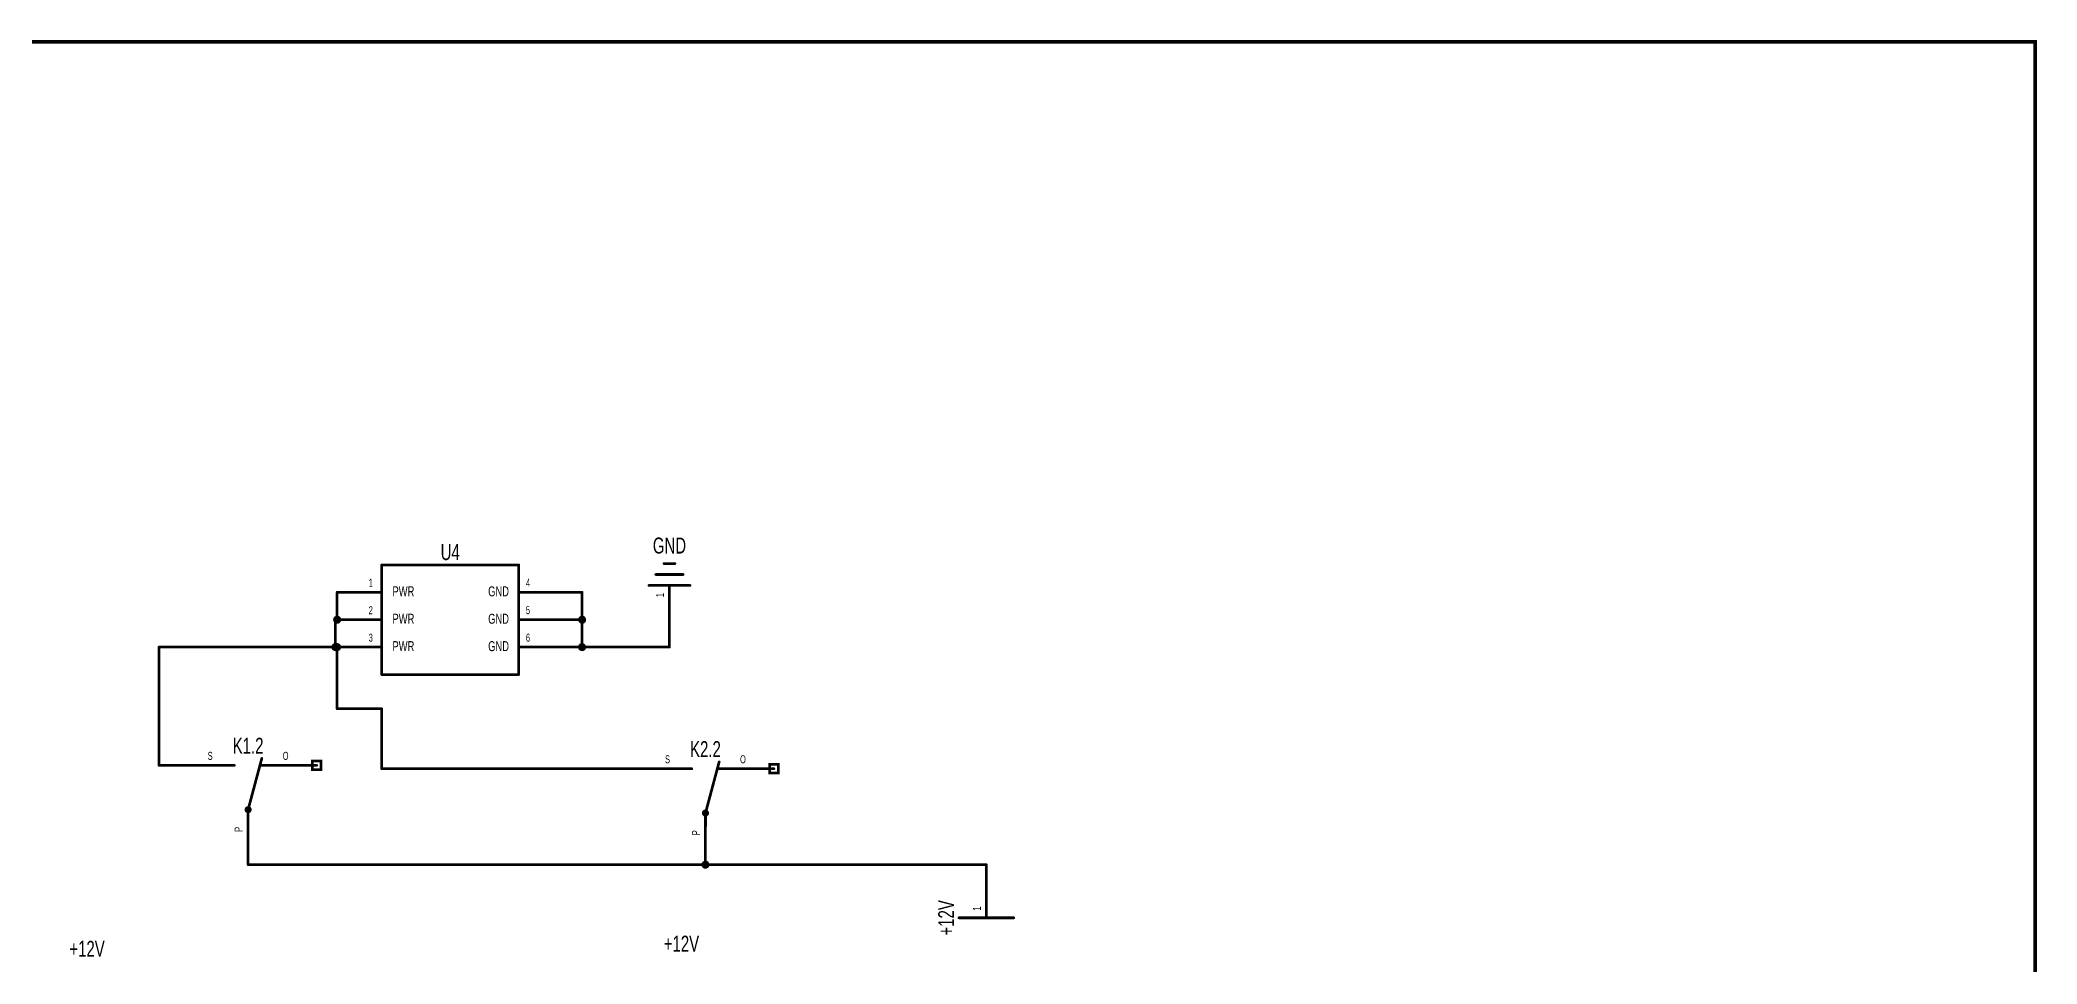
# Model space of a CAD drawing. Extents: x -3.3 to 8.2, y -1.8 to 6.3.
# Drawn here: x 0.96 to 8.25, y 2.88 to 6.25 of the extents above; entities that cross this region are included whole.
import ezdxf
from ezdxf.enums import TextEntityAlignment as Align

# ---------------------------------------------------------------- set-up
doc = ezdxf.new("R2010")
doc.units = 0
for name, color, linetype in [('Element', 253, 'CONTINUOUS'), ('Net', 50, 'CONTINUOUS'), ('Pin', 50, 'CONTINUOUS'), ('Titles', 253, 'CONTINUOUS')]:
    doc.layers.add(name, color=color, linetype=linetype)

msp = doc.modelspace()

# ---------------------------------------------------------------- linework, layer by layer
at = {"layer": 'Element', "linetype": 'CONTINUOUS'}
for points, const_width in [([(2.2063, 4.337), (2.2063, 3.937)], 0.0098), ([(2.7063, 4.337), (2.2063, 4.337)], 0.0098), ([(2.7063, 3.937), (2.7063, 4.337)], 0.0098), ([(3.3065, 4.302), (3.2065, 4.302)], 0.0098), ([(3.2765, 4.342), (3.2365, 4.342)], 0.0098), ([(3.3315, 4.262), (3.1815, 4.262)], 0.0098), ([(2.2063, 3.937), (2.7063, 3.937)], 0.0098), ([(1.6688, 3.6057), (1.6188, 3.6057)], 0.0098), ([(1.7188, 3.4439), (1.7688, 3.6307)], 0.01), ([(1.7688, 3.6057), (1.8188, 3.6057)], 0.0098), ([(3.3378, 3.5932), (3.2878, 3.5932)], 0.0098), ([(3.3878, 3.4314), (3.4378, 3.6182)], 0.01), ([(3.4378, 3.5932), (3.4878, 3.5932)], 0.0098), ([(1.7138, 3.4439), (1.7141, 3.4424), (1.7148, 3.441), (1.7159, 3.4399), (1.7173, 3.4392), (1.7188, 3.4389), (1.7204, 3.4392), (1.7218, 3.4399), (1.7229, 3.441), (1.7236, 3.4424), (1.7238, 3.4439), (1.7236, 3.4455), (1.7229, 3.4469), (1.7218, 3.448), (1.7204, 3.4487), (1.7188, 3.4489), (1.7173, 3.4487), (1.7159, 3.448), (1.7148, 3.4469), (1.7141, 3.4455), (1.7138, 3.4439)], 0.016), ([(1.7188, 3.4439), (1.7188, 3.3939)], 0.01), ([(3.3828, 3.4314), (3.383, 3.4299), (3.3837, 3.4285), (3.3848, 3.4274), (3.3862, 3.4267), (3.3878, 3.4264), (3.3893, 3.4267), (3.3907, 3.4274), (3.3918, 3.4285), (3.3925, 3.4299), (3.3928, 3.4314), (3.3925, 3.433), (3.3918, 3.4344), (3.3907, 3.4355), (3.3893, 3.4362), (3.3878, 3.4364), (3.3862, 3.4362), (3.3848, 3.4355), (3.3837, 3.4344), (3.383, 3.433), (3.3828, 3.4314)], 0.016), ([(3.3878, 3.4314), (3.3878, 3.3814)], 0.01), ([(4.5128, 3.0493), (4.3128, 3.0493)], 0.0098)]:
    msp.add_lwpolyline(points, dxfattribs=dict(at, const_width=const_width))
for points, const_width in [([(2.2039, 4.337, 1), (2.2088, 4.337, 1), (2.2039, 4.337, 1)], 0.0049), ([(2.2039, 4.337, 1), (2.2088, 4.337, 1), (2.2039, 4.337, 1)], 0.0049), ([(2.7039, 4.337, 1), (2.7088, 4.337, 1), (2.7039, 4.337, 1)], 0.0049), ([(2.7039, 4.337, 1), (2.7088, 4.337, 1), (2.7039, 4.337, 1)], 0.0049), ([(3.204, 4.302, 1), (3.2089, 4.302, 1), (3.204, 4.302, 1)], 0.0049), ([(3.234, 4.342, 1), (3.2389, 4.342, 1), (3.234, 4.342, 1)], 0.0049), ([(3.274, 4.342, 1), (3.2789, 4.342, 1), (3.274, 4.342, 1)], 0.0049), ([(3.304, 4.302, 1), (3.3089, 4.302, 1), (3.304, 4.302, 1)], 0.0049), ([(3.179, 4.262, 1), (3.1839, 4.262, 1), (3.179, 4.262, 1)], 0.0049), ([(3.329, 4.262, 1), (3.3339, 4.262, 1), (3.329, 4.262, 1)], 0.0049), ([(2.2039, 3.937, 1), (2.2088, 3.937, 1), (2.2039, 3.937, 1)], 0.0049), ([(2.2039, 3.937, 1), (2.2088, 3.937, 1), (2.2039, 3.937, 1)], 0.0049), ([(2.7039, 3.937, 1), (2.7088, 3.937, 1), (2.7039, 3.937, 1)], 0.0049), ([(2.7039, 3.937, 1), (2.7088, 3.937, 1), (2.7039, 3.937, 1)], 0.0049), ([(1.6164, 3.6057, 1), (1.6213, 3.6057, 1), (1.6164, 3.6057, 1)], 0.0049), ([(1.6664, 3.6057, 1), (1.6713, 3.6057, 1), (1.6664, 3.6057, 1)], 0.0049), ([(1.7663, 3.6307, 1), (1.7713, 3.6307, 1), (1.7663, 3.6307, 1)], 0.005), ([(1.7664, 3.6057, 1), (1.7713, 3.6057, 1), (1.7664, 3.6057, 1)], 0.0049), ([(1.8164, 3.6057, 1), (1.8213, 3.6057, 1), (1.8164, 3.6057, 1)], 0.0049), ([(3.2853, 3.5932, 1), (3.2902, 3.5932, 1), (3.2853, 3.5932, 1)], 0.0049), ([(3.3353, 3.5932, 1), (3.3402, 3.5932, 1), (3.3353, 3.5932, 1)], 0.0049), ([(3.4353, 3.6182, 1), (3.4403, 3.6182, 1), (3.4353, 3.6182, 1)], 0.005), ([(3.4353, 3.5932, 1), (3.4402, 3.5932, 1), (3.4353, 3.5932, 1)], 0.0049), ([(3.4853, 3.5932, 1), (3.4902, 3.5932, 1), (3.4853, 3.5932, 1)], 0.0049), ([(1.7098, 3.4439, 1), (1.7178, 3.4439, 1), (1.7098, 3.4439, 1)], 0.008), ([(1.7163, 3.4439, 1), (1.7213, 3.4439, 1), (1.7163, 3.4439, 1)], 0.005), ([(1.7163, 3.4439, 1), (1.7213, 3.4439, 1), (1.7163, 3.4439, 1)], 0.005), ([(3.3788, 3.4314, 1), (3.3868, 3.4314, 1), (3.3788, 3.4314, 1)], 0.008), ([(3.3853, 3.4314, 1), (3.3903, 3.4314, 1), (3.3853, 3.4314, 1)], 0.005), ([(3.3853, 3.4314, 1), (3.3903, 3.4314, 1), (3.3853, 3.4314, 1)], 0.005), ([(1.7163, 3.3939, 1), (1.7213, 3.3939, 1), (1.7163, 3.3939, 1)], 0.005), ([(3.3853, 3.3814, 1), (3.3903, 3.3814, 1), (3.3853, 3.3814, 1)], 0.005), ([(4.3104, 3.0493, 1), (4.3153, 3.0493, 1), (4.3104, 3.0493, 1)], 0.0049), ([(4.5104, 3.0493, 1), (4.5153, 3.0493, 1), (4.5104, 3.0493, 1)], 0.0049)]:
    msp.add_lwpolyline(points, format="xyb", dxfattribs=dict(at, const_width=const_width))
at = {"layer": 'Net', "linetype": 'CONTINUOUS', "const_width": 0.0098}
for points in [[(2.1063, 4.237), (2.0438, 4.237)], [(2.0438, 4.237), (2.0438, 4.137)], [(2.8063, 4.237), (2.9377, 4.237)], [(2.9377, 4.237), (2.9377, 4.137)], [(2.034, 4.137), (2.0345, 4.1339), (2.0359, 4.1312), (2.038, 4.129), (2.0408, 4.1276), (2.0438, 4.1271), (2.0469, 4.1276), (2.0496, 4.129), (2.0518, 4.1312), (2.0532, 4.1339), (2.0537, 4.137), (2.0532, 4.14), (2.0518, 4.1428), (2.0496, 4.1449), (2.0469, 4.1463), (2.0438, 4.1468), (2.0408, 4.1463), (2.038, 4.1449), (2.0359, 4.1428), (2.0345, 4.14), (2.034, 4.137)], [(2.0376, 4.037), (2.0376, 4.137)], [(2.0376, 4.137), (2.1063, 4.137)], [(2.9377, 4.137), (2.8063, 4.137)], [(2.9278, 4.137), (2.9283, 4.1339), (2.9297, 4.1312), (2.9319, 4.129), (2.9346, 4.1276), (2.9377, 4.1271), (2.9407, 4.1276), (2.9435, 4.129), (2.9456, 4.1312), (2.947, 4.1339), (2.9475, 4.137), (2.947, 4.14), (2.9456, 4.1428), (2.9435, 4.1449), (2.9407, 4.1463), (2.9377, 4.1468), (2.9346, 4.1463), (2.9319, 4.1449), (2.9297, 4.1428), (2.9283, 4.14), (2.9278, 4.137)], [(2.9377, 4.037), (2.9377, 4.137)], [(3.2565, 4.112), (3.2565, 4.037)], [(2.0376, 4.037), (1.3938, 4.037)], [(1.3938, 4.037), (1.3938, 3.6057)], [(2.0277, 4.037), (2.0282, 4.0339), (2.0296, 4.0312), (2.0318, 4.029), (2.0345, 4.0276), (2.0376, 4.0271), (2.0406, 4.0276), (2.0434, 4.029), (2.0455, 4.0312), (2.0469, 4.0339), (2.0474, 4.037), (2.0469, 4.04), (2.0455, 4.0428), (2.0434, 4.0449), (2.0406, 4.0463), (2.0376, 4.0468), (2.0345, 4.0463), (2.0318, 4.0449), (2.0296, 4.0428), (2.0282, 4.04), (2.0277, 4.037)], [(2.034, 4.037), (2.0345, 4.0339), (2.0359, 4.0312), (2.038, 4.029), (2.0408, 4.0276), (2.0438, 4.0271), (2.0469, 4.0276), (2.0496, 4.029), (2.0518, 4.0312), (2.0532, 4.0339), (2.0537, 4.037), (2.0532, 4.04), (2.0518, 4.0428), (2.0496, 4.0449), (2.0469, 4.0463), (2.0438, 4.0468), (2.0408, 4.0463), (2.038, 4.0449), (2.0359, 4.0428), (2.0345, 4.04), (2.034, 4.037)], [(2.1063, 4.037), (2.0376, 4.037)], [(2.0438, 3.8119), (2.0438, 4.037)], [(2.8063, 4.037), (2.9377, 4.037)], [(2.9278, 4.037), (2.9283, 4.0339), (2.9297, 4.0312), (2.9319, 4.029), (2.9346, 4.0276), (2.9377, 4.0271), (2.9407, 4.0276), (2.9435, 4.029), (2.9456, 4.0312), (2.947, 4.0339), (2.9475, 4.037), (2.947, 4.04), (2.9456, 4.0428), (2.9435, 4.0449), (2.9407, 4.0463), (2.9377, 4.0468), (2.9346, 4.0463), (2.9319, 4.0449), (2.9297, 4.0428), (2.9283, 4.04), (2.9278, 4.037)], [(3.2565, 4.037), (2.9377, 4.037)], [(2.9377, 4.037), (2.9377, 4.037)], [(2.2064, 3.8119), (2.0438, 3.8119)], [(2.2064, 3.5932), (2.2064, 3.8119)], [(1.3938, 3.6057), (1.4688, 3.6057)], [(3.1378, 3.5932), (2.2064, 3.5932)], [(1.7188, 3.2557), (1.7188, 3.2432)], [(1.7188, 3.2432), (3.3878, 3.2432)], [(3.3779, 3.2432), (3.3784, 3.2401), (3.3798, 3.2374), (3.382, 3.2352), (3.3847, 3.2338), (3.3878, 3.2333), (3.3908, 3.2338), (3.3935, 3.2352), (3.3957, 3.2374), (3.3971, 3.2401), (3.3976, 3.2432), (3.3971, 3.2462), (3.3957, 3.2489), (3.3935, 3.2511), (3.3908, 3.2525), (3.3878, 3.253), (3.3847, 3.2525), (3.382, 3.2511), (3.3798, 3.2489), (3.3784, 3.2462), (3.3779, 3.2432)], [(4.4128, 3.2432), (3.3878, 3.2432)], [(3.3878, 3.2432), (3.3878, 3.2432)], [(3.3878, 3.2432), (3.3878, 3.2432)], [(4.4128, 3.1993), (4.4128, 3.2432)]]:
    msp.add_lwpolyline(points, dxfattribs=at)
at = {"layer": 'Net', "linetype": 'CONTINUOUS', "const_width": 0.0049}
for points in [[(2.0414, 4.237, 1), (2.0463, 4.237, 1), (2.0414, 4.237, 1)], [(2.0414, 4.237, 1), (2.0463, 4.237, 1), (2.0414, 4.237, 1)], [(2.1039, 4.237, 1), (2.1088, 4.237, 1), (2.1039, 4.237, 1)], [(2.8039, 4.237, 1), (2.8088, 4.237, 1), (2.8039, 4.237, 1)], [(2.9352, 4.237, 1), (2.9401, 4.237, 1), (2.9352, 4.237, 1)], [(2.9352, 4.237, 1), (2.9401, 4.237, 1), (2.9352, 4.237, 1)], [(2.0315, 4.137, 1), (2.0365, 4.137, 1), (2.0315, 4.137, 1)], [(2.0351, 4.137, 1), (2.04, 4.137, 1), (2.0351, 4.137, 1)], [(2.0351, 4.137, 1), (2.04, 4.137, 1), (2.0351, 4.137, 1)], [(2.0414, 4.137, 1), (2.0463, 4.137, 1), (2.0414, 4.137, 1)], [(2.1039, 4.137, 1), (2.1088, 4.137, 1), (2.1039, 4.137, 1)], [(2.8039, 4.137, 1), (2.8088, 4.137, 1), (2.8039, 4.137, 1)], [(2.9254, 4.137, 1), (2.9303, 4.137, 1), (2.9254, 4.137, 1)], [(2.9352, 4.137, 1), (2.9401, 4.137, 1), (2.9352, 4.137, 1)], [(2.9352, 4.137, 1), (2.9401, 4.137, 1), (2.9352, 4.137, 1)], [(2.9352, 4.137, 1), (2.9401, 4.137, 1), (2.9352, 4.137, 1)], [(3.254, 4.112, 1), (3.2589, 4.112, 1), (3.254, 4.112, 1)], [(1.3913, 4.037, 1), (1.3962, 4.037, 1), (1.3913, 4.037, 1)], [(1.3913, 4.037, 1), (1.3962, 4.037, 1), (1.3913, 4.037, 1)], [(2.0253, 4.037, 1), (2.0302, 4.037, 1), (2.0253, 4.037, 1)], [(2.0315, 4.037, 1), (2.0365, 4.037, 1), (2.0315, 4.037, 1)], [(2.0351, 4.037, 1), (2.04, 4.037, 1), (2.0351, 4.037, 1)], [(2.0351, 4.037, 1), (2.04, 4.037, 1), (2.0351, 4.037, 1)], [(2.0351, 4.037, 1), (2.04, 4.037, 1), (2.0351, 4.037, 1)], [(2.0414, 4.037, 1), (2.0463, 4.037, 1), (2.0414, 4.037, 1)], [(2.1039, 4.037, 1), (2.1088, 4.037, 1), (2.1039, 4.037, 1)], [(2.8039, 4.037, 1), (2.8088, 4.037, 1), (2.8039, 4.037, 1)], [(2.9254, 4.037, 1), (2.9303, 4.037, 1), (2.9254, 4.037, 1)], [(2.9352, 4.037, 1), (2.9401, 4.037, 1), (2.9352, 4.037, 1)], [(2.9352, 4.037, 1), (2.9401, 4.037, 1), (2.9352, 4.037, 1)], [(2.9352, 4.037, 1), (2.9401, 4.037, 1), (2.9352, 4.037, 1)], [(2.9352, 4.037, 1), (2.9401, 4.037, 1), (2.9352, 4.037, 1)], [(3.254, 4.037, 1), (3.2589, 4.037, 1), (3.254, 4.037, 1)], [(3.254, 4.037, 1), (3.2589, 4.037, 1), (3.254, 4.037, 1)], [(2.0414, 3.8119, 1), (2.0463, 3.8119, 1), (2.0414, 3.8119, 1)], [(2.0414, 3.8119, 1), (2.0463, 3.8119, 1), (2.0414, 3.8119, 1)], [(2.2039, 3.8119, 1), (2.2088, 3.8119, 1), (2.2039, 3.8119, 1)], [(2.2039, 3.8119, 1), (2.2088, 3.8119, 1), (2.2039, 3.8119, 1)], [(1.3913, 3.6057, 1), (1.3962, 3.6057, 1), (1.3913, 3.6057, 1)], [(1.3913, 3.6057, 1), (1.3962, 3.6057, 1), (1.3913, 3.6057, 1)], [(1.4664, 3.6057, 1), (1.4713, 3.6057, 1), (1.4664, 3.6057, 1)], [(2.2039, 3.5932, 1), (2.2088, 3.5932, 1), (2.2039, 3.5932, 1)], [(2.2039, 3.5932, 1), (2.2088, 3.5932, 1), (2.2039, 3.5932, 1)], [(3.1353, 3.5932, 1), (3.1402, 3.5932, 1), (3.1353, 3.5932, 1)], [(1.7164, 3.2557, 1), (1.7213, 3.2557, 1), (1.7164, 3.2557, 1)], [(1.7164, 3.2432, 1), (1.7213, 3.2432, 1), (1.7164, 3.2432, 1)], [(1.7164, 3.2432, 1), (1.7213, 3.2432, 1), (1.7164, 3.2432, 1)], [(3.3754, 3.2432, 1), (3.3804, 3.2432, 1), (3.3754, 3.2432, 1)], [(3.3853, 3.2432, 1), (3.3902, 3.2432, 1), (3.3853, 3.2432, 1)], [(3.3853, 3.2432, 1), (3.3902, 3.2432, 1), (3.3853, 3.2432, 1)], [(3.3853, 3.2432, 1), (3.3902, 3.2432, 1), (3.3853, 3.2432, 1)], [(3.3853, 3.2432, 1), (3.3902, 3.2432, 1), (3.3853, 3.2432, 1)], [(4.4104, 3.2432, 1), (4.4153, 3.2432, 1), (4.4104, 3.2432, 1)], [(4.4104, 3.2432, 1), (4.4153, 3.2432, 1), (4.4104, 3.2432, 1)], [(4.4104, 3.1993, 1), (4.4153, 3.1993, 1), (4.4104, 3.1993, 1)]]:
    msp.add_lwpolyline(points, format="xyb", dxfattribs=at)
at = {"layer": 'Pin', "linetype": 'CONTINUOUS', "const_width": 0.0098}
for points in [[(2.2063, 4.237), (2.1063, 4.237)], [(2.7063, 4.237), (2.8063, 4.237)], [(3.2565, 4.262), (3.2565, 4.112)], [(2.2063, 4.137), (2.1063, 4.137)], [(2.7063, 4.137), (2.8063, 4.137)], [(2.2063, 4.037), (2.1063, 4.037)], [(2.7063, 4.037), (2.8063, 4.037)], [(1.6188, 3.6057), (1.4688, 3.6057)], [(1.8188, 3.6057), (1.9688, 3.6057)], [(1.9531, 3.6214), (1.9846, 3.6214), (1.9846, 3.5899), (1.9531, 3.5899), (1.9531, 3.6214)], [(3.2878, 3.5932), (3.1378, 3.5932)], [(3.4878, 3.5932), (3.6378, 3.5932)], [(3.622, 3.6089), (3.6535, 3.6089), (3.6535, 3.5774), (3.622, 3.5774), (3.622, 3.6089)], [(1.7188, 3.4057), (1.7188, 3.2557)], [(3.3878, 3.3932), (3.3878, 3.2432)], [(4.4128, 3.0493), (4.4128, 3.1993)]]:
    msp.add_lwpolyline(points, dxfattribs=at)
at = {"layer": 'Pin', "linetype": 'CONTINUOUS', "const_width": 0.0049}
for points in [[(2.1039, 4.237, 1), (2.1088, 4.237, 1), (2.1039, 4.237, 1)], [(2.2039, 4.237, 1), (2.2088, 4.237, 1), (2.2039, 4.237, 1)], [(2.7039, 4.237, 1), (2.7088, 4.237, 1), (2.7039, 4.237, 1)], [(2.8039, 4.237, 1), (2.8088, 4.237, 1), (2.8039, 4.237, 1)], [(3.254, 4.262, 1), (3.2589, 4.262, 1), (3.254, 4.262, 1)], [(2.1039, 4.137, 1), (2.1088, 4.137, 1), (2.1039, 4.137, 1)], [(2.2039, 4.137, 1), (2.2088, 4.137, 1), (2.2039, 4.137, 1)], [(2.7039, 4.137, 1), (2.7088, 4.137, 1), (2.7039, 4.137, 1)], [(2.8039, 4.137, 1), (2.8088, 4.137, 1), (2.8039, 4.137, 1)], [(3.254, 4.112, 1), (3.2589, 4.112, 1), (3.254, 4.112, 1)], [(2.1039, 4.037, 1), (2.1088, 4.037, 1), (2.1039, 4.037, 1)], [(2.2039, 4.037, 1), (2.2088, 4.037, 1), (2.2039, 4.037, 1)], [(2.7039, 4.037, 1), (2.7088, 4.037, 1), (2.7039, 4.037, 1)], [(2.8039, 4.037, 1), (2.8088, 4.037, 1), (2.8039, 4.037, 1)], [(1.4664, 3.6057, 1), (1.4713, 3.6057, 1), (1.4664, 3.6057, 1)], [(1.6164, 3.6057, 1), (1.6213, 3.6057, 1), (1.6164, 3.6057, 1)], [(1.8164, 3.6057, 1), (1.8213, 3.6057, 1), (1.8164, 3.6057, 1)], [(1.9664, 3.6057, 1), (1.9713, 3.6057, 1), (1.9664, 3.6057, 1)], [(3.1353, 3.5932, 1), (3.1402, 3.5932, 1), (3.1353, 3.5932, 1)], [(3.2853, 3.5932, 1), (3.2902, 3.5932, 1), (3.2853, 3.5932, 1)], [(3.4853, 3.5932, 1), (3.4902, 3.5932, 1), (3.4853, 3.5932, 1)], [(3.6353, 3.5932, 1), (3.6402, 3.5932, 1), (3.6353, 3.5932, 1)], [(1.7164, 3.4057, 1), (1.7213, 3.4057, 1), (1.7164, 3.4057, 1)], [(3.3853, 3.3932, 1), (3.3902, 3.3932, 1), (3.3853, 3.3932, 1)], [(1.7164, 3.2557, 1), (1.7213, 3.2557, 1), (1.7164, 3.2557, 1)], [(3.3853, 3.2432, 1), (3.3902, 3.2432, 1), (3.3853, 3.2432, 1)], [(4.4104, 3.1993, 1), (4.4153, 3.1993, 1), (4.4104, 3.1993, 1)], [(4.4104, 3.0493, 1), (4.4153, 3.0493, 1), (4.4104, 3.0493, 1)]]:
    msp.add_lwpolyline(points, format="xyb", dxfattribs=at)
at = {"layer": 'Titles', "linetype": 'CONTINUOUS', "const_width": 0.0131}
msp.add_lwpolyline([(8.2404, -1.8222), (-3.2526, -1.8222), (-3.2526, 6.2458), (8.2404, 6.2458), (8.2404, -1.8222)], dxfattribs=at)

# ---------------------------------------------------------------- texts
at = {"layer": 'Element', "width": 0.7}
for s, p in [('U4', (2.4563, 4.337)), ('GND', (3.2565, 4.361)), ('K1.2', (1.7188, 3.6307)), ('K2.2', (3.3878, 3.6182)), ('+12V', (1.1312, 2.8896)), ('+12V', (3.3002, 2.9084))]:
    msp.add_text(s, height=0.0583, dxfattribs=at).set_placement(p, align=Align.BOTTOM_CENTER)
msp.add_text('+12V', height=0.0583, rotation=90, dxfattribs=at).set_placement((4.3128, 3.0493), align=Align.BOTTOM_CENTER)
at = {"layer": 'Pin', "width": 0.7}
for s, height, p in [('1', 0.0292, (2.1588, 4.2862)), ('PWR', 0.0365, (2.2457, 4.2588)), ('GND', 0.0365, (2.5948, 4.2588)), ('4', 0.0292, (2.7326, 4.2862)), ('2', 0.0292, (2.1588, 4.1862)), ('PWR', 0.0365, (2.2457, 4.1588)), ('GND', 0.0365, (2.5948, 4.1588)), ('5', 0.0292, (2.7326, 4.1862)), ('3', 0.0292, (2.1588, 4.0862)), ('6', 0.0292, (2.7326, 4.0862)), ('PWR', 0.0365, (2.2457, 4.0588)), ('GND', 0.0365, (2.5948, 4.0588)), ('S', 0.0292, (1.5713, 3.6549)), ('O', 0.0292, (1.8451, 3.6549)), ('S', 0.0292, (3.2402, 3.6424)), ('O', 0.0292, (3.514, 3.6424))]:
    msp.add_text(s, height=height, dxfattribs=at).set_placement(p, align=Align.TOP_LEFT)
for s, p in [('1', (3.2072, 4.2193)), ('P', (1.6696, 3.363)), ('P', (3.3385, 3.3505)), ('1', (4.3636, 3.0756))]:
    msp.add_text(s, height=0.0292, rotation=90, dxfattribs=at).set_placement(p, align=Align.TOP_LEFT)

doc.saveas('drawing.dxf')
